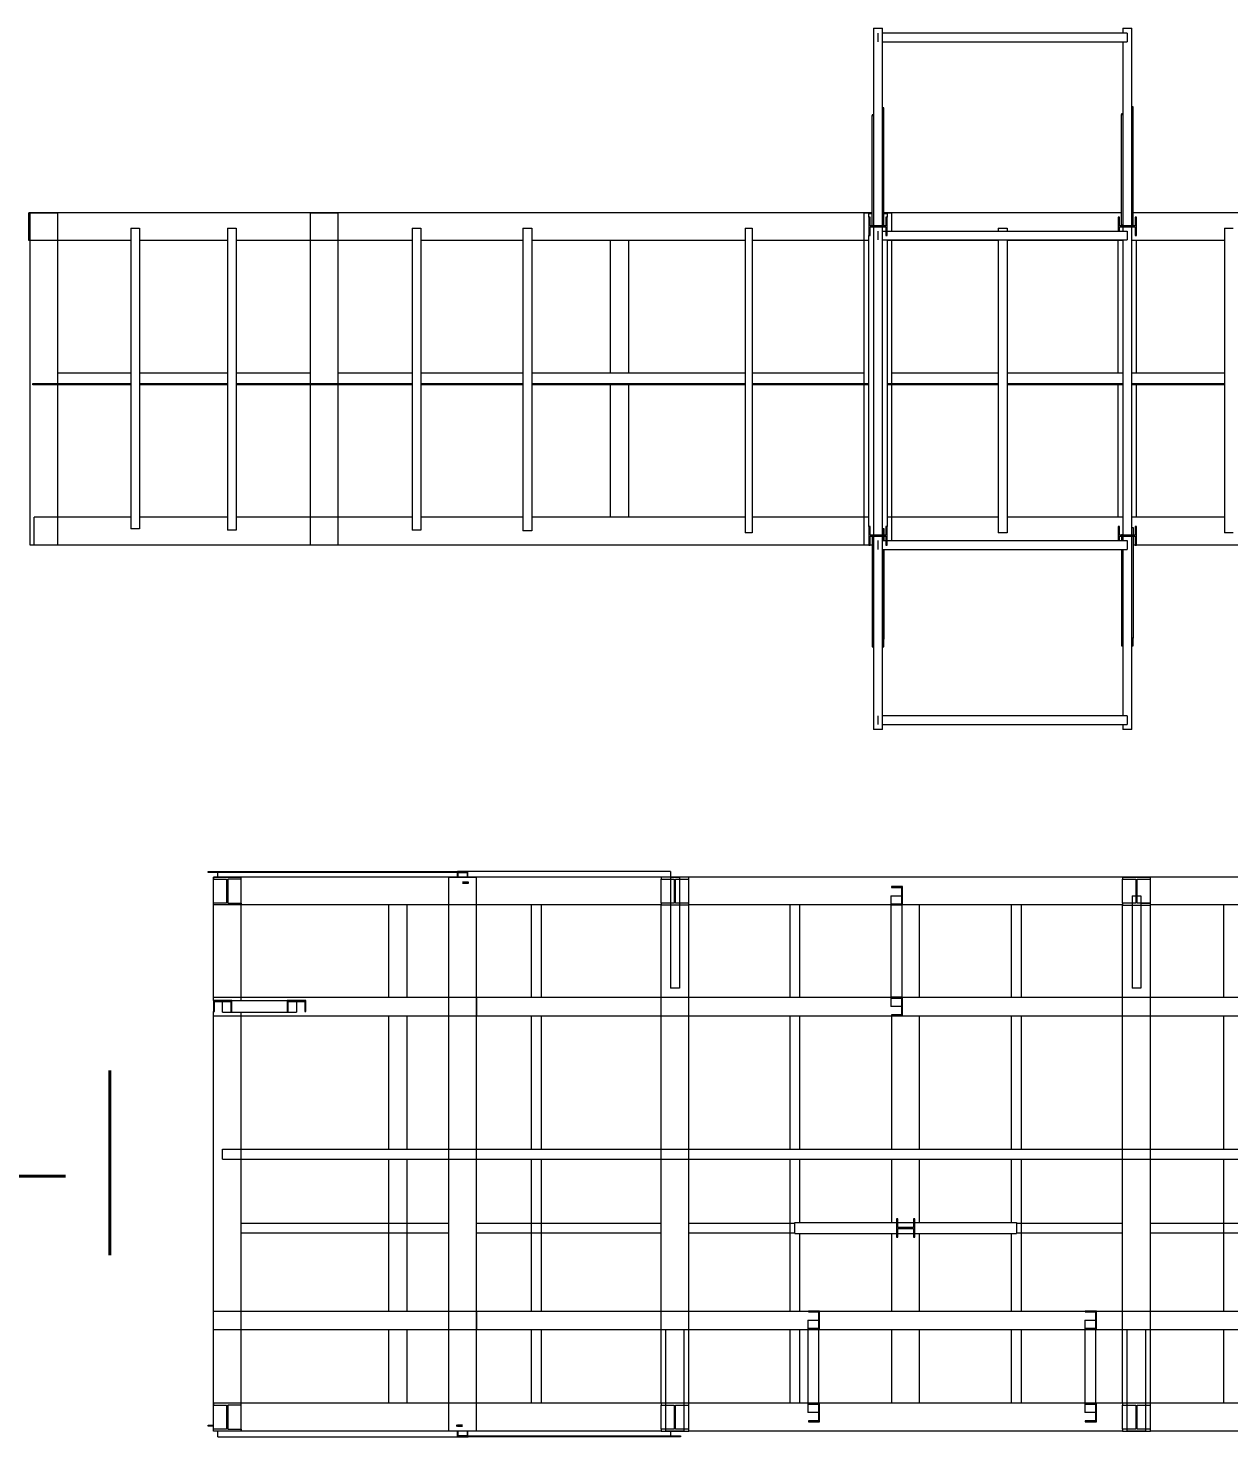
# Model space of a CAD drawing. Header units: inches. Extents: x -430764 to 256483, y 7374 to 217374.
# Drawn here: x -255598 to -249095, y 124047 to 131678 of the extents above; entities that cross this region are included whole.
import ezdxf
from ezdxf.enums import TextEntityAlignment as Align

# ---------------------------------------------------------------- set-up
doc = ezdxf.new("R2010")
doc.units = ezdxf.units.IN
doc.header["$MEASUREMENT"] = 0
doc.layers.add('CABLETRAYLAYOUT-EMBED 2_DWG$0$DwgTemplate', color=7, linetype='Continuous', lineweight=9)
doc.layers.add('Labels', color=7, linetype='Continuous', lineweight=5)
doc.styles.add('HZTXT', font='simplexs.shx', dxfattribs={"width": 0.7, "bigfont": 'hztxt.shx'})

msp = doc.modelspace()

# ---------------------------------------------------------------- linework, layer by layer
at = {"layer": 'CABLETRAYLAYOUT-EMBED 2_DWG$0$DwgTemplate', "color": 252, "linetype": 'Continuous'}
for p, q in [((-251018.8593, 131678.26392), (-251018.8593, 127878.26392)), ((-251018.8593, 131678.26392), (-250970.8593, 131678.26392)), ((-250994.8593, 131603.46392), (-250994.8593, 131651.46392)), ((-250970.8593, 127878.26392), (-250970.8593, 131678.26392)), ((-249644.8593, 131651.46392), (-250970.8593, 131651.46392)), ((-249668.8593, 131678.07195), (-249668.8593, 131651.46392)), ((-249668.8593, 131678.07195), (-249620.8593, 131678.07195)), ((-249644.8593, 131651.46392), (-249644.8593, 131603.46392)), ((-249620.8593, 127878.26392), (-249620.8593, 131678.07195)), ((-250970.8593, 131603.46392), (-249644.8593, 131603.46392)), ((-249668.8593, 131603.46392), (-249668.8593, 130579.07337)), ((-251018.8593, 131209.04557), (-251026.3593, 131209.04557)), ((-251026.3593, 131209.04557), (-251026.3593, 131205.07337)), ((-251026.3593, 130608.07337), (-251026.3593, 131205.07337)), ((-251026.3593, 131205.07337), (-251018.8593, 131205.07337)), ((-250969.3593, 131209.04557), (-250970.8593, 131209.04557)), ((-250970.8593, 131205.07337), (-250963.3593, 131205.07337)), ((-250963.3593, 131246.78155), (-250969.3593, 131246.78155)), ((-250969.3593, 131246.78155), (-250969.3593, 131209.04557)), ((-250963.3593, 131205.07337), (-250963.3593, 131246.78155)), ((-250963.3593, 130608.07337), (-250963.3593, 131205.07337)), ((-249676.3593, 131214.88757), (-249676.3593, 131210.91537)), ((-249668.8593, 131214.88757), (-249676.3593, 131214.88757)), ((-249676.3593, 131210.91537), (-249668.8593, 131210.91537)), ((-249676.3593, 130610.91537), (-249676.3593, 131210.91537)), ((-249619.3593, 131214.88757), (-249620.8593, 131214.88757)), ((-249620.8593, 131210.91537), (-249613.3593, 131210.91537)), ((-249619.3593, 131252.62355), (-249619.3593, 131214.88757)), ((-249613.3593, 131252.62355), (-249619.3593, 131252.62355)), ((-249613.3593, 131210.91537), (-249613.3593, 131252.62355)), ((-249613.3593, 130610.91537), (-249613.3593, 131210.91537)), ((-251026.3593, 130678.26392), (-255594.8593, 130678.26392)), ((-255594.8593, 130528.26392), (-255594.8593, 130678.26392)), ((-255587.4363, 128878.26392), (-255587.4363, 130676.98025)), ((-255587.4363, 130676.98025), (-255437.4363, 130676.98025)), ((-255437.4363, 128878.26392), (-255437.4363, 130676.98025)), ((-254069.8593, 130676.98025), (-253919.8593, 130676.98025)), ((-254069.8593, 128878.26392), (-254069.8593, 130676.98025)), ((-253919.8593, 128878.26392), (-253919.8593, 130676.98025)), ((-251069.8593, 130676.98025), (-251026.3593, 130676.98025)), ((-251069.8593, 128878.26392), (-251069.8593, 130676.98025)), ((-251044.8593, 130655.07337), (-251044.8593, 130674.64978)), ((-251044.8593, 130674.64978), (-251026.3593, 130674.64978)), ((-251044.8593, 130655.07337), (-251044.8593, 130555.07337)), ((-251036.8593, 130655.07337), (-251044.8593, 130655.07337)), ((-251036.8593, 130608.07337), (-251036.8593, 130655.07337)), ((-249676.3593, 130678.26392), (-250963.3593, 130678.26392)), ((-250963.3593, 130676.98025), (-250919.8593, 130676.98025)), ((-250963.3593, 130674.64978), (-250944.8593, 130674.64978)), ((-250952.8593, 130655.07337), (-250952.8593, 130608.07337)), ((-250944.8593, 130655.07337), (-250952.8593, 130655.07337)), ((-250944.8593, 130674.64978), (-250944.8593, 130655.07337)), ((-250944.8593, 130555.07337), (-250944.8593, 130655.07337)), ((-250919.8593, 130579.07337), (-250919.8593, 130676.98025)), ((-249694.8593, 130655.07337), (-249694.8593, 130579.07337)), ((-249686.8593, 130655.07337), (-249694.8593, 130655.07337)), ((-249686.8593, 130608.07337), (-249686.8593, 130655.07337)), ((-244594.8593, 130678.26392), (-249613.3593, 130678.26392)), ((-249594.8593, 130655.07337), (-249602.8593, 130655.07337)), ((-249602.8593, 130655.07337), (-249602.8593, 130608.07337)), ((-249594.8593, 130555.07337), (-249594.8593, 130655.07337)), ((-255042.8593, 130594.55725), (-255042.8593, 128965.34776)), ((-255042.8593, 130594.55725), (-254994.8593, 130594.55725)), ((-254994.8593, 130594.55725), (-254994.8593, 128965.34776)), ((-254518.8593, 130594.55725), (-254518.8593, 128957.85714)), ((-254518.8593, 130594.55725), (-254470.8593, 130594.55725)), ((-254470.8593, 130594.55725), (-254470.8593, 128957.85714)), ((-253518.8593, 130594.55725), (-253470.8593, 130594.55725)), ((-253518.8593, 130594.55725), (-253518.8593, 128958.55016)), ((-253470.8593, 130594.55725), (-253470.8593, 128958.55016)), ((-252918.8593, 130594.55725), (-252870.8593, 130594.55725)), ((-252918.8593, 130594.55725), (-252918.8593, 128954.19171)), ((-252870.8593, 130594.55725), (-252870.8593, 128954.19171)), ((-251713.9093, 130594.55725), (-251675.8093, 130594.55725)), ((-251713.9093, 130594.55725), (-251713.9093, 128944.55725)), ((-251675.8093, 130594.55725), (-251675.8093, 128944.55725)), ((-250952.8593, 130608.07337), (-251036.8593, 130608.07337)), ((-251036.8593, 130602.07337), (-250952.8593, 130602.07337)), ((-251036.8593, 130555.07337), (-251036.8593, 130602.07337)), ((-250994.8593, 130531.07337), (-250994.8593, 130579.07337)), ((-250970.8593, 130579.07337), (-250952.8593, 130579.07337)), ((-250952.8593, 130602.07337), (-250952.8593, 130555.07337)), ((-250944.8593, 130579.07337), (-249644.8593, 130579.07337)), ((-250343.8593, 130594.55725), (-250343.8593, 130579.07337)), ((-250343.8593, 130594.55725), (-250295.8593, 130594.55725)), ((-250295.8593, 130594.55725), (-250295.8593, 130579.07337)), ((-249602.8593, 130608.07337), (-249686.8593, 130608.07337)), ((-249686.8593, 130602.07337), (-249602.8593, 130602.07337)), ((-249686.8593, 130579.07337), (-249686.8593, 130602.07337)), ((-249668.8593, 130610.91537), (-249676.3593, 130610.91537)), ((-249644.8593, 130579.07337), (-249644.8593, 130531.07337)), ((-249613.3593, 130610.91537), (-249620.8593, 130610.91537)), ((-249602.8593, 130602.07337), (-249602.8593, 130555.07337)), ((-249118.8593, 130594.55725), (-249070.8593, 130594.55725)), ((-249118.8593, 130594.55725), (-249118.8593, 128944.55725)), ((-255042.8593, 130528.26392), (-255594.8593, 130528.26392)), ((-254518.8593, 130528.26392), (-254994.8593, 130528.26392)), ((-253518.8593, 130528.26392), (-254470.8593, 130528.26392)), ((-252918.8593, 130528.26392), (-253470.8593, 130528.26392)), ((-251713.9093, 130528.26392), (-252870.8593, 130528.26392)), ((-252444.8593, 129809.76392), (-252444.8593, 130528.26392)), ((-252344.8593, 129809.76392), (-252344.8593, 130528.26392)), ((-251044.8593, 130528.26392), (-251675.8093, 130528.26392)), ((-251044.8593, 130555.07337), (-251036.8593, 130555.07337)), ((-251044.8593, 128978.26392), (-251044.8593, 130555.07337)), ((-250970.8593, 130531.07337), (-249644.8593, 130531.07337)), ((-250952.8593, 130555.07337), (-250944.8593, 130555.07337)), ((-250944.8593, 130531.07337), (-250944.8593, 128978.26392)), ((-250343.8593, 130528.26392), (-250944.8593, 130528.26392)), ((-250919.8593, 128902.26392), (-250919.8593, 130531.07337)), ((-250343.8593, 130531.07337), (-250343.8593, 128944.55725)), ((-250295.8593, 130531.07337), (-250295.8593, 128944.55725)), ((-249668.8593, 130528.26392), (-250295.8593, 130528.26392)), ((-249694.8593, 129809.76392), (-249694.8593, 130528.26392)), ((-249668.8593, 130531.07337), (-249668.8593, 128902.26392)), ((-249118.8593, 130528.26392), (-249620.8593, 130528.26392)), ((-249602.8593, 130555.07337), (-249594.8593, 130555.07337)), ((-249594.8593, 129809.76392), (-249594.8593, 130528.26392)), ((-255572.8883, 129752.76392), (-255042.8593, 129752.76392)), ((-255572.8883, 129746.76392), (-255572.8883, 129752.76392)), ((-255042.8593, 129746.76392), (-255572.8883, 129746.76392)), ((-255042.8593, 129809.76392), (-255437.4363, 129809.76392)), ((-254518.8593, 129809.76392), (-254994.8593, 129809.76392)), ((-254994.8593, 129752.76392), (-254518.8593, 129752.76392)), ((-254518.8593, 129746.76392), (-254994.8593, 129746.76392)), ((-254069.8593, 129809.76392), (-254470.8593, 129809.76392)), ((-254470.8593, 129752.76392), (-253518.8593, 129752.76392)), ((-253518.8593, 129746.76392), (-254470.8593, 129746.76392)), ((-253518.8593, 129809.76392), (-253919.8593, 129809.76392)), ((-252918.8593, 129809.76392), (-253470.8593, 129809.76392)), ((-253470.8593, 129752.76392), (-252918.8593, 129752.76392)), ((-252918.8593, 129746.76392), (-253470.8593, 129746.76392)), ((-251713.9093, 129809.76392), (-252870.8593, 129809.76392)), ((-252870.8593, 129752.76392), (-251713.9093, 129752.76392)), ((-251713.9093, 129746.76392), (-252870.8593, 129746.76392)), ((-252444.8593, 129028.26392), (-252444.8593, 129746.76392)), ((-252344.8593, 129028.26392), (-252344.8593, 129746.76392)), ((-251069.8593, 129809.76392), (-251675.8093, 129809.76392)), ((-251675.8093, 129752.76392), (-251044.8593, 129752.76392)), ((-251044.8593, 129746.76392), (-251675.8093, 129746.76392)), ((-250944.8593, 129752.76392), (-250343.8593, 129752.76392)), ((-250343.8593, 129746.76392), (-250944.8593, 129746.76392)), ((-250343.8593, 129809.76392), (-250919.8593, 129809.76392)), ((-249668.8593, 129809.76392), (-250295.8593, 129809.76392)), ((-250295.8593, 129752.76392), (-249668.8593, 129752.76392)), ((-249668.8593, 129746.76392), (-250295.8593, 129746.76392)), ((-249694.8593, 129028.26392), (-249694.8593, 129746.76392)), ((-249118.8593, 129809.76392), (-249620.8593, 129809.76392)), ((-249620.8593, 129752.76392), (-249118.8593, 129752.76392)), ((-249118.8593, 129746.76392), (-249620.8593, 129746.76392)), ((-249594.8593, 129028.26392), (-249594.8593, 129746.76392)), ((-255565.38027, 128878.26392), (-255565.38027, 129028.26392)), ((-255042.8593, 129028.26392), (-255565.38027, 129028.26392)), ((-254518.8593, 129028.26392), (-254994.8593, 129028.26392)), ((-253518.8593, 129028.26392), (-254470.8593, 129028.26392)), ((-252918.8593, 129028.26392), (-253470.8593, 129028.26392)), ((-251713.9093, 129028.26392), (-252870.8593, 129028.26392)), ((-251044.8593, 129028.26392), (-251675.8093, 129028.26392)), ((-251044.8593, 128978.26392), (-251044.8593, 128878.26392)), ((-251036.8593, 128978.26392), (-251044.8593, 128978.26392)), ((-251036.8593, 128931.26392), (-251036.8593, 128978.26392)), ((-250952.8593, 128978.26392), (-250952.8593, 128931.26392)), ((-250944.8593, 128978.26392), (-250952.8593, 128978.26392)), ((-250343.8593, 129028.26392), (-250944.8593, 129028.26392)), ((-250944.8593, 128878.26392), (-250944.8593, 128978.26392)), ((-249668.8593, 129028.26392), (-250295.8593, 129028.26392)), ((-249694.8593, 128978.26392), (-249694.8593, 128902.26392)), ((-249686.8593, 128978.26392), (-249694.8593, 128978.26392)), ((-249686.8593, 128931.26392), (-249686.8593, 128978.26392)), ((-249118.8593, 129028.26392), (-249620.8593, 129028.26392)), ((-249619.3593, 128973.6931), (-249613.3593, 128973.6931)), ((-249619.3593, 128931.26392), (-249619.3593, 128973.6931)), ((-249613.3593, 128973.6931), (-249613.3593, 128931.26392)), ((-249594.8593, 128978.26392), (-249602.8593, 128978.26392)), ((-249602.8593, 128978.26392), (-249602.8593, 128931.26392)), ((-249594.8593, 128878.26392), (-249594.8593, 128978.26392)), ((-254994.8593, 128965.34776), (-255042.8593, 128965.34776)), ((-254470.8593, 128957.85714), (-254518.8593, 128957.85714)), ((-253470.8593, 128958.55016), (-253518.8593, 128958.55016)), ((-252870.8593, 128954.19171), (-252918.8593, 128954.19171)), ((-251675.8093, 128944.55725), (-251713.9093, 128944.55725)), ((-250952.8593, 128931.26392), (-251036.8593, 128931.26392)), ((-251036.8593, 128925.26392), (-250952.8593, 128925.26392)), ((-251036.8593, 128878.26392), (-251036.8593, 128925.26392)), ((-251026.3593, 128925.26392), (-251026.3593, 128330.11513)), ((-250994.8593, 128854.26392), (-250994.8593, 128902.26392)), ((-250970.8593, 128902.26392), (-250952.8593, 128902.26392)), ((-250969.3593, 128967.8511), (-250963.3593, 128967.8511)), ((-250969.3593, 128931.26392), (-250969.3593, 128967.8511)), ((-250969.3593, 128902.26392), (-250969.3593, 128925.26392)), ((-250963.3593, 128967.8511), (-250963.3593, 128931.26392)), ((-250963.3593, 128925.26392), (-250963.3593, 128902.26392)), ((-250952.8593, 128925.26392), (-250952.8593, 128878.26392)), ((-250944.8593, 128902.26392), (-249644.8593, 128902.26392)), ((-250295.8593, 128944.55725), (-250343.8593, 128944.55725)), ((-249602.8593, 128931.26392), (-249686.8593, 128931.26392)), ((-249686.8593, 128902.26392), (-249686.8593, 128925.26392)), ((-249686.8593, 128925.26392), (-249602.8593, 128925.26392)), ((-249676.3593, 128935.95713), (-249668.8593, 128935.95713)), ((-249676.3593, 128935.95713), (-249676.3593, 128931.26392)), ((-249676.3593, 128925.26392), (-249676.3593, 128902.26392)), ((-249644.8593, 128902.26392), (-249644.8593, 128854.26392)), ((-249620.8593, 128935.95713), (-249619.3593, 128935.95713)), ((-249619.3593, 128373.6931), (-249619.3593, 128925.26392)), ((-249613.3593, 128925.26392), (-249613.3593, 128373.6931)), ((-249602.8593, 128925.26392), (-249602.8593, 128878.26392)), ((-249070.8593, 128944.55725), (-249118.8593, 128944.55725)), ((-255437.4363, 128878.26392), (-255587.4363, 128878.26392)), ((-251044.8593, 128878.26392), (-255565.38027, 128878.26392)), ((-253919.8593, 128878.26392), (-254069.8593, 128878.26392)), ((-251044.8593, 128878.26392), (-251069.8593, 128878.26392)), ((-251044.8593, 128878.26392), (-251036.8593, 128878.26392)), ((-251026.3593, 128878.26392), (-251036.8593, 128878.26392)), ((-250970.8593, 128854.26392), (-249644.8593, 128854.26392)), ((-250969.3593, 128367.8511), (-250969.3593, 128854.26392)), ((-250963.3593, 128854.26392), (-250963.3593, 128367.8511)), ((-250952.8593, 128878.26392), (-250944.8593, 128878.26392)), ((-249676.3593, 128854.26392), (-249676.3593, 128335.95713)), ((-249668.8593, 128854.26392), (-249668.8593, 127953.06392)), ((-249602.8593, 128878.26392), (-249613.3593, 128878.26392)), ((-249602.8593, 128878.26392), (-249594.8593, 128878.26392)), ((-244669.77427, 128878.26392), (-249594.8593, 128878.26392)), ((-250969.3593, 128367.8511), (-250969.3593, 128330.11513)), ((-250963.3593, 128367.8511), (-250969.3593, 128367.8511)), ((-250963.3593, 128326.14292), (-250963.3593, 128367.8511)), ((-249613.3593, 128373.6931), (-249619.3593, 128373.6931)), ((-249619.3593, 128373.6931), (-249619.3593, 128335.95713)), ((-249613.3593, 128331.98492), (-249613.3593, 128373.6931)), ((-251026.3593, 128330.11513), (-251026.3593, 128326.14292)), ((-251018.8593, 128330.11513), (-251026.3593, 128330.11513)), ((-251026.3593, 128326.14292), (-251018.8593, 128326.14292)), ((-250969.3593, 128330.11513), (-250970.8593, 128330.11513)), ((-250970.8593, 128326.14292), (-250963.3593, 128326.14292)), ((-249668.8593, 128335.95713), (-249676.3593, 128335.95713)), ((-249676.3593, 128335.95713), (-249676.3593, 128331.98492)), ((-249676.3593, 128331.98492), (-249668.8593, 128331.98492)), ((-249619.3593, 128335.95713), (-249620.8593, 128335.95713)), ((-249620.8593, 128331.98492), (-249613.3593, 128331.98492)), ((-250994.8593, 127905.06392), (-250994.8593, 127953.06392)), ((-249644.8593, 127953.06392), (-250970.8593, 127953.06392)), ((-250970.8593, 127905.06392), (-249644.8593, 127905.06392)), ((-249668.8593, 127905.06392), (-249668.8593, 127878.26392)), ((-249644.8593, 127953.06392), (-249644.8593, 127905.06392)), ((-250970.8593, 127878.26392), (-251018.8593, 127878.26392)), ((-249620.8593, 127878.26392), (-249668.8593, 127878.26392)), ((-254623.41664, 127109.76392), (-253273.41664, 127109.76392)), ((-254623.41664, 127104.76392), (-254623.41664, 127109.76392)), ((-253273.41664, 127104.76392), (-254623.41664, 127104.76392)), ((-254594.8593, 126410.76392), (-254594.8593, 127078.26392)), ((-254594.8593, 127078.26392), (-254444.8593, 127078.26392)), ((-254594.8593, 126928.26392), (-254594.8593, 127078.26392)), ((-252169.8593, 127078.26392), (-254594.8593, 127078.26392)), ((-254594.8593, 127078.26392), (-254594.8593, 127068.26392)), ((-254444.8593, 127078.26392), (-254594.8593, 127078.26392)), ((-254594.8593, 127068.26392), (-254523.3593, 127068.26392)), ((-254570.83488, 127078.26392), (-254570.83488, 127104.76392)), ((-254523.3593, 127068.26392), (-254523.3593, 126938.26392)), ((-254516.3593, 127068.26392), (-254516.3593, 126938.26392)), ((-254444.8593, 127068.26392), (-254516.3593, 127068.26392)), ((-254444.8593, 126408.26392), (-254444.8593, 127078.26392)), ((-254444.8593, 127068.26392), (-254444.8593, 127078.26392)), ((-253319.8593, 127078.26392), (-253169.8593, 127078.26392)), ((-253319.8593, 124078.26392), (-253319.8593, 127078.26392)), ((-253274.141, 127104.76392), (-253274.141, 127078.26392)), ((-253216.30197, 127109.76392), (-253273.41664, 127109.76392)), ((-253273.41664, 127109.76392), (-253273.41664, 127104.76392)), ((-253273.41664, 127104.76392), (-253220.83488, 127104.76392)), ((-253269.49311, 127078.26392), (-253269.49311, 127104.76392)), ((-253220.83488, 127104.76392), (-253220.83488, 127078.26392)), ((-252119.49311, 127109.76392), (-253216.30197, 127109.76392)), ((-253216.30197, 127078.26392), (-253216.30197, 127109.76392)), ((-253169.8593, 124078.26392), (-253169.8593, 127078.26392)), ((-252169.8593, 127078.26392), (-252169.8593, 127068.26392)), ((-252019.8593, 127078.26392), (-252169.8593, 127078.26392)), ((-252169.8593, 126938.26392), (-252169.8593, 127068.26392)), ((-252169.8593, 127068.26392), (-252098.3593, 127068.26392)), ((-252119.49311, 127109.76392), (-252119.49311, 127078.26392)), ((-252118.8593, 127078.26392), (-252118.8593, 126478.26392)), ((-252118.8593, 127078.26392), (-252070.8593, 127078.26392)), ((-252098.3593, 127068.26392), (-252098.3593, 126938.26392)), ((-252091.3593, 127068.26392), (-252019.8593, 127068.26392)), ((-252091.3593, 126938.26392), (-252091.3593, 127068.26392)), ((-252070.8593, 127078.26392), (-252070.8593, 126478.26392)), ((-247169.8593, 127078.26392), (-252019.8593, 127078.26392)), ((-252019.8593, 127068.26392), (-252019.8593, 127078.26392)), ((-252019.8593, 126938.26392), (-252019.8593, 127068.26392)), ((-249669.8593, 127078.26392), (-249519.8593, 127078.26392)), ((-249669.8593, 127077.11683), (-249669.8593, 127078.26392)), ((-249519.8593, 127078.26392), (-249669.8593, 127078.26392)), ((-249669.8593, 127078.26392), (-249669.8593, 127077.11683)), ((-249669.8593, 127077.11683), (-249669.8593, 127067.11683)), ((-249519.8593, 127077.11683), (-249669.8593, 127077.11683)), ((-249669.8593, 126937.11683), (-249669.8593, 127067.11683)), ((-249669.8593, 127067.11683), (-249598.3593, 127067.11683)), ((-249598.3593, 127067.11683), (-249598.3593, 126937.11683)), ((-249591.3593, 127067.11683), (-249519.8593, 127067.11683)), ((-249591.3593, 126937.11683), (-249591.3593, 127067.11683)), ((-249519.8593, 127077.11683), (-249519.8593, 127078.26392)), ((-249519.8593, 127077.11683), (-249519.8593, 127078.26392)), ((-249519.8593, 127067.11683), (-249519.8593, 127077.11683)), ((-249519.8593, 126937.11683), (-249519.8593, 127067.11683)), ((-253215.5776, 127051.76392), (-253244.8593, 127051.76392)), ((-253244.8593, 127046.76392), (-253215.5776, 127046.76392)), ((-253215.5776, 127051.76392), (-253210.97295, 127051.76392)), ((-253215.5776, 127046.76392), (-253215.5776, 127051.76392)), ((-253210.97295, 127046.76392), (-253215.5776, 127046.76392)), ((-250862.3593, 127028.26392), (-250922.3593, 127028.26392)), ((-250922.3593, 127028.26392), (-250922.3593, 127023.26392)), ((-250922.3593, 127023.26392), (-250867.3593, 127023.26392)), ((-250867.3593, 127023.26392), (-250867.3593, 126933.26392)), ((-250862.3593, 126928.26392), (-250862.3593, 127028.26392)), ((-254594.8593, 126928.26392), (-254594.8593, 126938.26392)), ((-254523.3593, 126938.26392), (-254594.8593, 126938.26392)), ((-252169.8593, 126928.26392), (-254594.8593, 126928.26392)), ((-254444.8593, 126928.26392), (-254594.8593, 126928.26392)), ((-254516.3593, 126938.26392), (-254444.8593, 126938.26392)), ((-254444.8593, 126938.26392), (-254444.8593, 126928.26392)), ((-253644.8593, 126428.26392), (-253644.8593, 126928.26392)), ((-253544.8593, 126428.26392), (-253544.8593, 126928.26392)), ((-252871.3593, 126428.26392), (-252871.3593, 126928.26392)), ((-252818.3593, 126428.26392), (-252818.3593, 126928.26392)), ((-252169.8593, 126938.26392), (-252169.8593, 126928.26392)), ((-252098.3593, 126938.26392), (-252169.8593, 126938.26392)), ((-252169.8593, 124228.26392), (-252169.8593, 126928.26392)), ((-252169.8593, 126928.26392), (-252019.8593, 126928.26392)), ((-252019.8593, 126938.26392), (-252091.3593, 126938.26392)), ((-252019.8593, 126928.26392), (-252019.8593, 126938.26392)), ((-252019.8593, 124228.26392), (-252019.8593, 126928.26392)), ((-250924.8593, 126928.26392), (-252019.8593, 126928.26392)), ((-251471.3593, 126428.26392), (-251471.3593, 126928.26392)), ((-251418.3593, 126428.26392), (-251418.3593, 126928.26392)), ((-250924.8593, 126978.26392), (-250864.8593, 126978.26392)), ((-250924.8593, 126978.26392), (-250924.8593, 126378.26392)), ((-250922.3593, 126933.26392), (-250922.3593, 126928.26392)), ((-250867.3593, 126933.26392), (-250922.3593, 126933.26392)), ((-250922.3593, 126928.26392), (-250862.3593, 126928.26392)), ((-250864.8593, 126378.26392), (-250864.8593, 126978.26392)), ((-249669.8593, 126928.26392), (-250862.3593, 126928.26392)), ((-250769.8593, 126428.26392), (-250769.8593, 126928.26392)), ((-250271.3593, 126428.26392), (-250271.3593, 126928.26392)), ((-250218.3593, 126428.26392), (-250218.3593, 126928.26392)), ((-249669.8593, 126937.11683), (-249669.8593, 126938.26392)), ((-249618.8593, 126938.26392), (-249669.8593, 126938.26392)), ((-249669.8593, 126937.11683), (-249669.8593, 126927.11683)), ((-249598.3593, 126937.11683), (-249669.8593, 126937.11683)), ((-249669.8593, 124228.26392), (-249669.8593, 126927.11683)), ((-249669.8593, 126927.11683), (-249519.8593, 126927.11683)), ((-249618.8593, 126978.26392), (-249618.8593, 126478.26392)), ((-249618.8593, 126978.26392), (-249570.8593, 126978.26392)), ((-249519.8593, 126937.11683), (-249591.3593, 126937.11683)), ((-249570.8593, 126978.26392), (-249570.8593, 126478.26392)), ((-249570.8593, 126938.26392), (-249519.8593, 126938.26392)), ((-249519.8593, 126938.26392), (-249519.8593, 126937.11683)), ((-249519.8593, 126927.11683), (-249519.8593, 126937.11683)), ((-248818.8593, 126928.26392), (-249519.8593, 126928.26392)), ((-249519.8593, 124228.26392), (-249519.8593, 126927.11683)), ((-249121.3593, 126428.26392), (-249121.3593, 126928.26392)), ((-252070.8593, 126478.26392), (-252118.8593, 126478.26392)), ((-249570.8593, 126478.26392), (-249618.8593, 126478.26392)), ((-254594.8593, 126410.76392), (-254594.8593, 126428.26392)), ((-254594.8593, 126428.26392), (-253170.68707, 126428.26392)), ((-254594.8593, 126410.76392), (-254594.8593, 126350.76392)), ((-254494.8593, 126410.76392), (-254594.8593, 126410.76392)), ((-254589.8593, 126405.76392), (-254499.8593, 126405.76392)), ((-254589.8593, 126350.76392), (-254589.8593, 126405.76392)), ((-254544.8593, 126348.26392), (-254544.8593, 126408.26392)), ((-254144.8593, 126408.26392), (-254544.8593, 126408.26392)), ((-254499.8593, 126405.76392), (-254499.8593, 126350.76392)), ((-254494.8593, 126350.76392), (-254494.8593, 126410.76392)), ((-254194.8593, 126410.76392), (-254194.8593, 126350.76392)), ((-254094.8593, 126410.76392), (-254194.8593, 126410.76392)), ((-254189.8593, 126405.76392), (-254099.8593, 126405.76392)), ((-254189.8593, 126350.76392), (-254189.8593, 126405.76392)), ((-254144.8593, 126408.26392), (-254144.8593, 126348.26392)), ((-254099.8593, 126405.76392), (-254099.8593, 126350.76392)), ((-254094.8593, 126350.76392), (-254094.8593, 126410.76392)), ((-253170.68707, 126428.26392), (-250924.8593, 126428.26392)), ((-253170.68707, 126328.26392), (-253170.68707, 126428.26392)), ((-253170.68707, 126428.26392), (-253170.68707, 126328.26392)), ((-250864.8593, 126378.26392), (-250924.8593, 126378.26392)), ((-250922.3593, 126428.26392), (-250922.3593, 126423.26392)), ((-250862.3593, 126428.26392), (-250922.3593, 126428.26392)), ((-250922.3593, 126423.26392), (-250867.3593, 126423.26392)), ((-250867.3593, 126423.26392), (-250867.3593, 126333.26392)), ((-250862.3593, 126428.26392), (-248844.8593, 126428.26392)), ((-250862.3593, 126328.26392), (-250862.3593, 126428.26392)), ((-254594.8593, 126350.76392), (-254589.8593, 126350.76392)), ((-254594.8593, 126328.26392), (-254594.8593, 126350.76392)), ((-254594.8593, 124078.26392), (-254594.8593, 126350.76392)), ((-254594.8593, 126328.26392), (-253170.68707, 126328.26392)), ((-254544.8593, 126348.26392), (-254144.8593, 126348.26392)), ((-254499.8593, 126350.76392), (-254494.8593, 126350.76392)), ((-254444.8593, 124078.26392), (-254444.8593, 126348.26392)), ((-254194.8593, 126350.76392), (-254189.8593, 126350.76392)), ((-254099.8593, 126350.76392), (-254094.8593, 126350.76392)), ((-253644.8593, 125604.76392), (-253644.8593, 126328.26392)), ((-253544.8593, 125604.76392), (-253544.8593, 126328.26392)), ((-253170.68707, 126328.26392), (-250922.3593, 126328.26392)), ((-252871.3593, 125604.76392), (-252871.3593, 126328.26392)), ((-252818.3593, 125604.76392), (-252818.3593, 126328.26392)), ((-251471.3593, 125604.76392), (-251471.3593, 126328.26392)), ((-251418.3593, 125604.76392), (-251418.3593, 126328.26392)), ((-250922.3593, 126333.26392), (-250922.3593, 126328.26392)), ((-250867.3593, 126333.26392), (-250922.3593, 126333.26392)), ((-250922.3593, 126328.26392), (-250862.3593, 126328.26392)), ((-250919.8593, 125604.76392), (-250919.8593, 126328.26392)), ((-250862.3593, 126328.26392), (-248844.8593, 126328.26392)), ((-250769.8593, 125604.76392), (-250769.8593, 126328.26392)), ((-250271.3593, 125604.76392), (-250271.3593, 126328.26392)), ((-250218.3593, 125604.76392), (-250218.3593, 126328.26392)), ((-249121.3593, 125604.76392), (-249121.3593, 126328.26392)), ((-254544.8593, 125604.76392), (-247094.8593, 125604.76392)), ((-254544.8593, 125551.76392), (-254544.8593, 125604.76392)), ((-254544.8593, 125551.76392), (-247094.8593, 125551.76392)), ((-253644.8593, 124728.26392), (-253644.8593, 125551.76392)), ((-253544.8593, 124728.26392), (-253544.8593, 125551.76392)), ((-252871.3593, 124728.26392), (-252871.3593, 125551.76392)), ((-252818.3593, 124728.26392), (-252818.3593, 125551.76392)), ((-251471.3593, 124728.26392), (-251471.3593, 125551.76392)), ((-251418.3593, 125208.26392), (-251418.3593, 125551.76392)), ((-250919.8593, 125208.26392), (-250919.8593, 125551.76392)), ((-250769.8593, 125208.26392), (-250769.8593, 125551.76392)), ((-250271.3593, 125208.26392), (-250271.3593, 125551.76392)), ((-250218.3593, 124728.26392), (-250218.3593, 125551.76392)), ((-249121.3593, 124728.26392), (-249121.3593, 125551.76392)), ((-254444.8593, 125204.76392), (-253319.8593, 125204.76392)), ((-253169.8593, 125204.76392), (-252169.8593, 125204.76392)), ((-252019.8593, 125204.76392), (-251444.8593, 125204.76392)), ((-251444.8593, 125148.26392), (-251444.8593, 125208.26392)), ((-251444.8593, 125208.26392), (-250244.8593, 125208.26392)), ((-250886.8593, 125228.26392), (-250894.8593, 125228.26392)), ((-250894.8593, 125228.26392), (-250894.8593, 125128.26392)), ((-250886.8593, 125181.26392), (-250886.8593, 125228.26392)), ((-250802.8593, 125181.26392), (-250886.8593, 125181.26392)), ((-250886.8593, 125175.26392), (-250802.8593, 125175.26392)), ((-250886.8593, 125128.26392), (-250886.8593, 125175.26392)), ((-250794.8593, 125228.26392), (-250802.8593, 125228.26392)), ((-250802.8593, 125228.26392), (-250802.8593, 125181.26392)), ((-250802.8593, 125175.26392), (-250802.8593, 125128.26392)), ((-250794.8593, 125128.26392), (-250794.8593, 125228.26392)), ((-250244.8593, 125208.26392), (-250244.8593, 125148.26392)), ((-250244.8593, 125204.76392), (-249669.8593, 125204.76392)), ((-249519.8593, 125204.76392), (-248694.8593, 125204.76392)), ((-254444.8593, 125151.76392), (-253319.8593, 125151.76392)), ((-253169.8593, 125151.76392), (-252169.8593, 125151.76392)), ((-252019.8593, 125151.76392), (-251444.8593, 125151.76392)), ((-251444.8593, 125148.26392), (-250244.8593, 125148.26392)), ((-251418.3593, 124728.26392), (-251418.3593, 125148.26392)), ((-250919.8593, 124728.26392), (-250919.8593, 125148.26392)), ((-250894.8593, 125128.26392), (-250886.8593, 125128.26392)), ((-250802.8593, 125128.26392), (-250794.8593, 125128.26392)), ((-250769.8593, 124728.26392), (-250769.8593, 125148.26392)), ((-250271.3593, 124728.26392), (-250271.3593, 125148.26392)), ((-250244.8593, 125151.76392), (-249669.8593, 125151.76392)), ((-249519.8593, 125151.76392), (-248694.8593, 125151.76392)), ((-254594.8593, 124728.26392), (-253170.68707, 124728.26392)), ((-254594.8593, 124628.26392), (-254594.8593, 124728.26392)), ((-253170.68707, 124728.26392), (-253170.68707, 124628.26392)), ((-253170.68707, 124728.26392), (-251372.3593, 124728.26392)), ((-253170.68707, 124628.26392), (-253170.68707, 124728.26392)), ((-251312.3593, 124728.26392), (-251372.3593, 124728.26392)), ((-251372.3593, 124728.26392), (-251372.3593, 124723.26392)), ((-251372.3593, 124723.26392), (-251317.3593, 124723.26392)), ((-251317.3593, 124723.26392), (-251317.3593, 124633.26392)), ((-251312.3593, 124628.26392), (-251312.3593, 124728.26392)), ((-251312.3593, 124728.26392), (-249872.3593, 124728.26392)), ((-249872.3593, 124728.26392), (-249872.3593, 124723.26392)), ((-249812.3593, 124728.26392), (-249872.3593, 124728.26392)), ((-249872.3593, 124723.26392), (-249817.3593, 124723.26392)), ((-249817.3593, 124723.26392), (-249817.3593, 124633.26392)), ((-249812.3593, 124728.26392), (-248374.8593, 124728.26392)), ((-249812.3593, 124628.26392), (-249812.3593, 124728.26392)), ((-254594.8593, 124628.26392), (-253170.68707, 124628.26392)), ((-253644.8593, 124228.26392), (-253644.8593, 124628.26392)), ((-253544.8593, 124228.26392), (-253544.8593, 124628.26392)), ((-253170.68707, 124628.26392), (-252144.8593, 124628.26392)), ((-252871.3593, 124228.26392), (-252871.3593, 124628.26392)), ((-252818.3593, 124228.26392), (-252818.3593, 124628.26392)), ((-252144.8593, 124628.26392), (-252044.8593, 124628.26392)), ((-252144.8593, 124078.26392), (-252144.8593, 124628.26392)), ((-252044.8593, 124078.26392), (-252044.8593, 124628.26392)), ((-252044.8593, 124628.26392), (-251374.8593, 124628.26392)), ((-251471.3593, 124228.26392), (-251471.3593, 124628.26392)), ((-251418.3593, 124228.26392), (-251418.3593, 124628.26392)), ((-251374.8593, 124678.26392), (-251374.8593, 124178.26392)), ((-251374.8593, 124678.26392), (-251314.8593, 124678.26392)), ((-251317.3593, 124633.26392), (-251372.3593, 124633.26392)), ((-251372.3593, 124633.26392), (-251372.3593, 124628.26392)), ((-251372.3593, 124628.26392), (-251312.3593, 124628.26392)), ((-251314.8593, 124178.26392), (-251314.8593, 124678.26392)), ((-251312.3593, 124628.26392), (-249874.8593, 124628.26392)), ((-250919.8593, 124228.26392), (-250919.8593, 124628.26392)), ((-250769.8593, 124228.26392), (-250769.8593, 124628.26392)), ((-250271.3593, 124228.26392), (-250271.3593, 124628.26392)), ((-250218.3593, 124228.26392), (-250218.3593, 124628.26392)), ((-249874.8593, 124678.26392), (-249874.8593, 124178.26392)), ((-249874.8593, 124678.26392), (-249814.8593, 124678.26392)), ((-249872.3593, 124633.26392), (-249872.3593, 124628.26392)), ((-249817.3593, 124633.26392), (-249872.3593, 124633.26392)), ((-249872.3593, 124628.26392), (-249812.3593, 124628.26392)), ((-249814.8593, 124178.26392), (-249814.8593, 124678.26392)), ((-249812.3593, 124628.26392), (-249644.8593, 124628.26392)), ((-249644.8593, 124628.26392), (-249544.8593, 124628.26392)), ((-249644.8593, 124078.26392), (-249644.8593, 124628.26392)), ((-249544.8593, 124078.26392), (-249544.8593, 124628.26392)), ((-249544.8593, 124628.26392), (-248377.3593, 124628.26392)), ((-249121.3593, 124228.26392), (-249121.3593, 124628.26392)), ((-254594.8593, 124078.26392), (-254594.8593, 124228.26392)), ((-252169.8593, 124228.26392), (-254594.8593, 124228.26392)), ((-254444.8593, 124228.26392), (-254594.8593, 124228.26392)), ((-254594.8593, 124228.26392), (-254594.8593, 124218.26392)), ((-254594.8593, 124218.26392), (-254523.3593, 124218.26392)), ((-254523.3593, 124218.26392), (-254523.3593, 124088.26392)), ((-254516.3593, 124218.26392), (-254516.3593, 124088.26392)), ((-254444.8593, 124218.26392), (-254516.3593, 124218.26392)), ((-254444.8593, 124218.26392), (-254444.8593, 124228.26392)), ((-252019.8593, 124228.26392), (-252169.8593, 124228.26392)), ((-252169.8593, 124228.26392), (-252169.8593, 124218.26392)), ((-252169.8593, 124218.26392), (-252098.3593, 124218.26392)), ((-252169.8593, 124088.26392), (-252169.8593, 124218.26392)), ((-252098.3593, 124218.26392), (-252098.3593, 124088.26392)), ((-252091.3593, 124088.26392), (-252091.3593, 124218.26392)), ((-252091.3593, 124218.26392), (-252019.8593, 124218.26392)), ((-252019.8593, 124218.26392), (-252019.8593, 124228.26392)), ((-251374.8593, 124228.26392), (-252019.8593, 124228.26392)), ((-252019.8593, 124088.26392), (-252019.8593, 124218.26392)), ((-251314.8593, 124178.26392), (-251374.8593, 124178.26392)), ((-251372.3593, 124228.26392), (-251372.3593, 124223.26392)), ((-251312.3593, 124228.26392), (-251372.3593, 124228.26392)), ((-251372.3593, 124223.26392), (-251317.3593, 124223.26392)), ((-251317.3593, 124223.26392), (-251317.3593, 124133.26392)), ((-249874.8593, 124228.26392), (-251312.3593, 124228.26392)), ((-251312.3593, 124128.26392), (-251312.3593, 124228.26392)), ((-249814.8593, 124178.26392), (-249874.8593, 124178.26392)), ((-249872.3593, 124228.26392), (-249872.3593, 124223.26392)), ((-249812.3593, 124228.26392), (-249872.3593, 124228.26392)), ((-249872.3593, 124223.26392), (-249817.3593, 124223.26392)), ((-249817.3593, 124223.26392), (-249817.3593, 124133.26392)), ((-249812.3593, 124128.26392), (-249812.3593, 124228.26392)), ((-249669.8593, 124228.26392), (-249812.3593, 124228.26392)), ((-249519.8593, 124228.26392), (-249669.8593, 124228.26392)), ((-249669.8593, 124228.26392), (-249669.8593, 124218.26392)), ((-249669.8593, 124088.26392), (-249669.8593, 124218.26392)), ((-249669.8593, 124218.26392), (-249598.3593, 124218.26392)), ((-249598.3593, 124218.26392), (-249598.3593, 124088.26392)), ((-249591.3593, 124088.26392), (-249591.3593, 124218.26392)), ((-249591.3593, 124218.26392), (-249519.8593, 124218.26392)), ((-248377.3593, 124228.26392), (-249519.8593, 124228.26392)), ((-249519.8593, 124218.26392), (-249519.8593, 124228.26392)), ((-249519.8593, 124088.26392), (-249519.8593, 124218.26392)), ((-254623.41664, 124109.76392), (-254594.8593, 124109.76392)), ((-254623.41664, 124104.76392), (-254623.41664, 124109.76392)), ((-254594.8593, 124104.76392), (-254623.41664, 124104.76392)), ((-254523.3593, 124088.26392), (-254594.8593, 124088.26392)), ((-254594.8593, 124078.26392), (-254594.8593, 124088.26392)), ((-254516.3593, 124088.26392), (-254444.8593, 124088.26392)), ((-254444.8593, 124088.26392), (-254444.8593, 124078.26392)), ((-253279.60519, 124109.76392), (-253273.41664, 124109.76392)), ((-253273.41664, 124104.76392), (-253279.60519, 124104.76392)), ((-253244.8593, 124109.76392), (-253273.41664, 124109.76392)), ((-253273.41664, 124109.76392), (-253273.41664, 124104.76392)), ((-253273.41664, 124104.76392), (-253244.8593, 124104.76392)), ((-252169.8593, 124088.26392), (-252169.8593, 124078.26392)), ((-252098.3593, 124088.26392), (-252169.8593, 124088.26392)), ((-252019.8593, 124088.26392), (-252091.3593, 124088.26392)), ((-252019.8593, 124078.26392), (-252019.8593, 124088.26392)), ((-251372.3593, 124133.26392), (-251372.3593, 124128.26392)), ((-251317.3593, 124133.26392), (-251372.3593, 124133.26392)), ((-251372.3593, 124128.26392), (-251312.3593, 124128.26392)), ((-249872.3593, 124133.26392), (-249872.3593, 124128.26392)), ((-249817.3593, 124133.26392), (-249872.3593, 124133.26392)), ((-249872.3593, 124128.26392), (-249812.3593, 124128.26392)), ((-249669.8593, 124088.26392), (-249669.8593, 124078.26392)), ((-249598.3593, 124088.26392), (-249669.8593, 124088.26392)), ((-249519.8593, 124088.26392), (-249591.3593, 124088.26392)), ((-249519.8593, 124078.26392), (-249519.8593, 124088.26392)), ((-252169.8593, 124078.26392), (-254594.8593, 124078.26392)), ((-254444.8593, 124078.26392), (-254594.8593, 124078.26392)), ((-254444.8593, 124078.26392), (-254594.8593, 124078.26392)), ((-254570.83488, 124046.76392), (-254570.83488, 124078.26392)), ((-254570.83488, 124046.76392), (-253274.141, 124046.76392)), ((-253169.8593, 124078.26392), (-253319.8593, 124078.26392)), ((-253274.141, 124078.26392), (-253274.141, 124046.76392)), ((-253274.141, 124046.76392), (-253215.5776, 124046.76392)), ((-253269.49311, 124051.76392), (-253269.49311, 124078.26392)), ((-253215.5776, 124051.76392), (-253269.49311, 124051.76392)), ((-253220.83488, 124078.26392), (-253220.83488, 124051.76392)), ((-253216.30197, 124051.76392), (-253216.30197, 124078.26392)), ((-253215.5776, 124051.76392), (-252065.5776, 124051.76392)), ((-253215.5776, 124046.76392), (-253215.5776, 124051.76392)), ((-252065.5776, 124046.76392), (-253215.5776, 124046.76392)), ((-252169.8593, 124078.26392), (-252019.8593, 124078.26392)), ((-252044.8593, 124078.26392), (-252144.8593, 124078.26392)), ((-252119.49311, 124078.26392), (-252119.49311, 124051.76392)), ((-252065.5776, 124051.76392), (-252065.5776, 124046.76392)), ((-249669.8593, 124078.26392), (-252019.8593, 124078.26392)), ((-249669.8593, 124078.26392), (-249519.8593, 124078.26392)), ((-249544.8593, 124078.26392), (-249644.8593, 124078.26392)), ((-246294.8593, 124078.26392), (-249519.8593, 124078.26392))]:
    msp.add_line(p, q, dxfattribs=at)

# ---------------------------------------------------------------- texts
at = {"layer": 'Labels', "style": 'HZTXT', "width": 0.7}
msp.add_text('S-0302-I', height=1000, dxfattribs=at).set_placement((-257435.2028, 125530.86595), align=Align.MIDDLE_CENTER)

doc.saveas('drawing.dxf')
